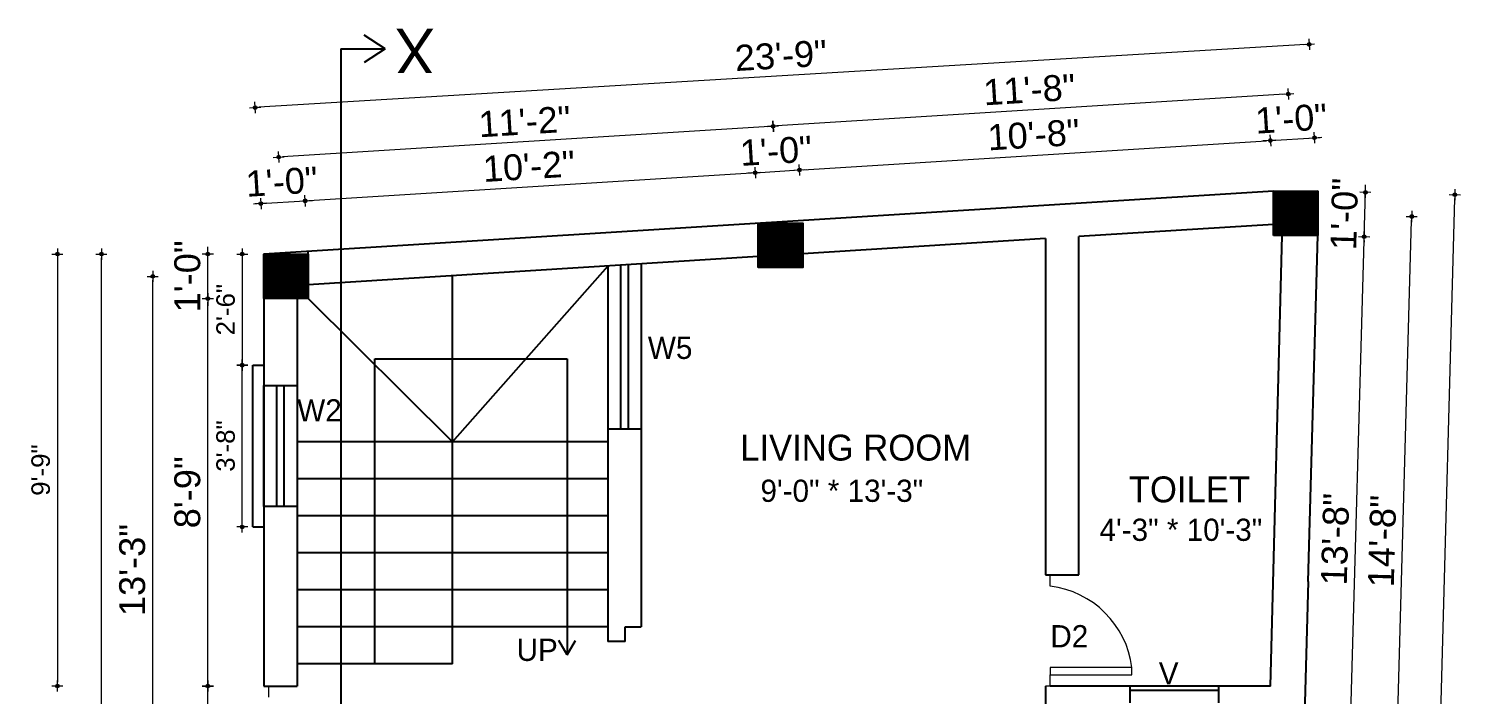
# Model space of a CAD drawing. Header units: inches. Extents: x 10143 to 33197, y -150 to 3760.
# Drawn here: x 24328.6 to 24715.6, y 1757.2 to 1937 of the extents above; entities that cross this region are included whole.
import ezdxf
from ezdxf.enums import TextEntityAlignment as Align

# ---------------------------------------------------------------- set-up
doc = ezdxf.new("R2010")
doc.units = ezdxf.units.IN
doc.header["$LTSCALE"] = 0.5
doc.header["$MEASUREMENT"] = 0
doc.header["$PDMODE"] = 66
for name, color, linetype, lineweight in [('0.13', 2, 'Continuous', 13), ('DW TEXT', 92, 'Continuous', 15), ('ELEVATION', 85, 'Continuous', 9), ('hatch', 9, 'Continuous', 0), ('Toilet', 7, 'Continuous', 25)]:
    doc.layers.add(name, color=color, linetype=linetype, lineweight=lineweight)
doc.styles.add('CEN', font='GOTHIC.TTF')
doc.styles.get("Standard").update_dxf_attribs({"font": 'arial.ttf'})
doc.dimstyles.new('S8', dxfattribs={"dimtxt": 5, "dimasz": 1, "dimexe": 6, "dimexo": 18, "dimgap": 1.9375, "dimtad": 1, "dimdec": 0, "dimzin": 3, "dimdsep": 46, "dimlunit": 4, "dimtxsty": 'Standard', "dimblk": 'dot 2', "dimcen": 12, "dimse1": 1, "dimse2": 1, "dimclrd": 1, "dimclre": 1, "dimclrt": 256, "dimadec": 0, "dimazin": 0, "dimtfac": 0.75, "dimtdec": 0, "dimtix": 1, "dimtmove": 1, "dimatfit": 3, "dimldrblk": 'DOT', "dimfxl": 1, "dimtolj": 1, "dimtzin": 0, "dimlwd": 9, "dimlwe": 9, "dimarcsym": 0})
pattern_1 = [(135, (24651.0939, -1856.22724), (-0.0883883476, -0.0883883476), [])]

# ---------------------------------------------------------------- blocks, each defined once
blk = doc.blocks.new('dot1')
at = {"layer": 'hatch'}
h = blk.add_hatch(color=256, dxfattribs=at)
edge = h.paths.add_edge_path()
edge.add_arc((0, 0), 1, 0, 360)
for p, q in [((3, 0), (-3, 0)), ((0, 3), (0, -3))]:
    blk.add_line(p, q, dxfattribs=at)
blk.add_circle((0, 0), 1, dxfattribs=at)
blk = doc.blocks.new('dot 2')
at = {"layer": 'hatch', "xscale": 0.5, "yscale": 0.5, "zscale": 0.5}
blk.add_blockref('dot1', (0, 0), dxfattribs=at)
blk = doc.blocks.new('*D1580')
at = {"layer": 'Defpoints', "color": 0, "transparency": 16777216}
for p in [(24377.08, 1759.41), (24392.24, 1759.41), (24392.24, 1717.41)]:
    blk.add_point(p, dxfattribs=at)
at = {"layer": 'Toilet', "color": 1, "lineweight": 9, "transparency": 16777216}
blk.add_line((24377.08, 1718.41), (24377.08, 1758.41), dxfattribs=at)
for p, rotation in [((24377.08, 1759.41), 90), ((24377.08, 1717.41), 270)]:
    blk.add_blockref('dot 2', p, dxfattribs=dict(at, rotation=rotation))
at = {"layer": 'Toilet', "transparency": 16777216, "insert": (24371.57, 1738.41), "char_height": 7, "attachment_point": 5, "rotation": 90}
blk.add_mtext('\\A1;3\'-6"', dxfattribs=at)
blk = doc.blocks.new('_Dot')
at = {"color": 0, "linetype": 'ByBlock', "lineweight": -2}
blk.add_line((-0.5, 0), (-1, 0), dxfattribs=at)
at = {"color": 0, "linetype": 'ByBlock', "const_width": 0.5}
blk.add_lwpolyline([(-0.25, 0, 1), (0.25, 0, 1)], format="xyb", close=True, dxfattribs=at)
blk = doc.blocks.new('*D1581')
at = {"layer": 'Defpoints', "color": 0, "transparency": 16777216}
for p in [(24377.08, 1864.09), (24392.24, 1864.09), (24392.24, 1759.41)]:
    blk.add_point(p, dxfattribs=at)
at = {"layer": 'Toilet', "color": 1, "lineweight": 9, "transparency": 16777216}
blk.add_line((24377.08, 1760.41), (24377.08, 1863.09), dxfattribs=at)
for p, rotation in [((24377.08, 1864.09), 90), ((24377.08, 1759.41), 270)]:
    blk.add_blockref('dot 2', p, dxfattribs=dict(at, rotation=rotation))
at = {"layer": 'Toilet', "transparency": 16777216, "insert": (24371.57, 1811.75), "char_height": 7, "attachment_point": 5, "rotation": 90}
blk.add_mtext('\\A1;8\'-9"', dxfattribs=at)
blk = doc.blocks.new('*D1582')
at = {"layer": 'Defpoints', "color": 0, "transparency": 16777216}
for p in [(24377.08, 1876.09), (24392.24, 1876.09), (24392.24, 1864.09)]:
    blk.add_point(p, dxfattribs=at)
at = {"layer": 'Toilet', "color": 1, "lineweight": 9, "transparency": 16777216}
for p, q in [((24377.08, 1877.09), (24377.08, 1878.09)), ((24377.08, 1864.09), (24377.08, 1876.09)), ((24377.08, 1863.09), (24377.08, 1862.09))]:
    blk.add_line(p, q, dxfattribs=at)
for p, rotation in [((24377.08, 1876.09), 270), ((24377.08, 1864.09), 90)]:
    blk.add_blockref('dot 2', p, dxfattribs=dict(at, rotation=rotation))
at = {"layer": 'Toilet', "transparency": 16777216, "insert": (24371.57, 1870.09), "char_height": 7, "attachment_point": 5, "rotation": 90}
blk.add_mtext('\\A1;1\'-0"', dxfattribs=at)
blk = doc.blocks.new('*D1584')
at = {"layer": 'Defpoints', "color": 0, "transparency": 16777216}
for p in [(24362.18, 1870.09), (24398.24, 1870.09), (24398.24, 1711.41)]:
    blk.add_point(p, dxfattribs=at)
at = {"layer": 'Toilet', "color": 1, "lineweight": 9, "transparency": 16777216}
blk.add_line((24362.18, 1712.41), (24362.18, 1869.09), dxfattribs=at)
for p, rotation in [((24362.18, 1870.09), 90), ((24362.18, 1711.41), 270)]:
    blk.add_blockref('dot 2', p, dxfattribs=dict(at, rotation=rotation))
at = {"layer": 'Toilet', "transparency": 16777216, "insert": (24356.67, 1790.75), "char_height": 7, "attachment_point": 5, "rotation": 90}
blk.add_mtext('\\A1;13\'-3"', dxfattribs=at)
blk = doc.blocks.new('*D1585')
at = {"layer": 'Defpoints', "color": 0, "transparency": 16777216}
for p in [(24348.3, 1876.09), (24392.24, 1876.09), (24392.24, 1529.92)]:
    blk.add_point(p, dxfattribs=at)
at = {"layer": 'Toilet', "color": 1, "lineweight": 9, "transparency": 16777216}
blk.add_line((24348.3, 1530.92), (24348.3, 1875.09), dxfattribs=at)
for p, rotation in [((24348.3, 1876.09), 90), ((24348.3, 1529.92), 270)]:
    blk.add_blockref('dot 2', p, dxfattribs=dict(at, rotation=rotation))
at = {"layer": 'Toilet', "transparency": 16777216, "insert": (24342.79, 1703), "char_height": 7, "attachment_point": 5, "rotation": 90}
blk.add_mtext('\\A1;28\'-10"', dxfattribs=at)
blk = doc.blocks.new('*D1595')
at = {"layer": 'Defpoints', "color": 0, "transparency": 16777216}
for p in [(24671.12, 1887.14), (24702.5, 1886.26), (24666.19, 1711.41)]:
    blk.add_point(p, dxfattribs=at)
at = {"layer": 'Toilet', "color": 1, "lineweight": 9, "transparency": 16777216}
blk.add_line((24697.6, 1711.53), (24702.47, 1885.26), dxfattribs=at)
for p, rotation in [((24702.5, 1886.26), 88.3940478382136), ((24697.57, 1710.53), 268.3940478382136)]:
    blk.add_blockref('dot 2', p, dxfattribs=dict(at, rotation=rotation))
at = {"layer": 'Toilet', "transparency": 16777216, "insert": (24694.53, 1798.55), "char_height": 7, "attachment_point": 5, "rotation": 88.394}
blk.add_mtext('\\A1;14\'-8"', dxfattribs=at)
blk = doc.blocks.new('*D1598')
at = {"layer": 'Defpoints', "color": 0, "transparency": 16777216}
for p in [(24677.12, 1881.14), (24689.63, 1880.79), (24672.19, 1717.41)]:
    blk.add_point(p, dxfattribs=at)
at = {"layer": 'Toilet', "color": 1, "lineweight": 9, "transparency": 16777216}
blk.add_line((24685.07, 1718.05), (24689.6, 1879.79), dxfattribs=at)
for p, rotation in [((24689.63, 1880.79), 88.3940478382136), ((24685.04, 1717.05), 268.3940478382136)]:
    blk.add_blockref('dot 2', p, dxfattribs=dict(at, rotation=rotation))
at = {"layer": 'Toilet', "transparency": 16777216, "insert": (24681.82, 1799.07), "char_height": 7, "attachment_point": 5, "rotation": 88.394}
blk.add_mtext('\\A1;13\'-8"', dxfattribs=at)
blk = doc.blocks.new('*D1599')
at = {"layer": 'Defpoints', "color": 0, "transparency": 16777216}
for p in [(24677.12, 1893.14), (24689.97, 1892.78), (24677.12, 1881.14)]:
    blk.add_point(p, dxfattribs=at)
at = {"layer": 'Toilet', "color": 1, "lineweight": 9, "transparency": 16777216}
for p, q in [((24689.63, 1880.79), (24689.97, 1892.78)), ((24689.99, 1893.78), (24690.02, 1894.78)), ((24689.6, 1879.79), (24689.57, 1878.79))]:
    blk.add_line(p, q, dxfattribs=at)
for p, rotation in [((24689.97, 1892.78), 268.3940478382136), ((24689.63, 1880.79), 88.39404783821358)]:
    blk.add_blockref('dot 2', p, dxfattribs=dict(at, rotation=rotation))
at = {"layer": 'Toilet', "transparency": 16777216, "insert": (24684.29, 1886.94), "char_height": 7, "attachment_point": 5, "rotation": 88.394}
blk.add_mtext('\\A1;1\'-0"', dxfattribs=at)
blk = doc.blocks.new('*D1600')
at = {"layer": 'Defpoints', "color": 0, "transparency": 16777216}
for p in [(24677.12, 1893.14), (24714.14, 1892.14), (24668.15, 1561.05)]:
    blk.add_point(p, dxfattribs=at)
at = {"layer": 'Toilet', "color": 1, "lineweight": 9, "transparency": 16777216}
blk.add_line((24705.19, 1561.04), (24714.11, 1891.14), dxfattribs=at)
for p, rotation in [((24714.14, 1892.14), 88.45204859075596), ((24705.16, 1560.04), 268.452048590756)]:
    blk.add_blockref('dot 2', p, dxfattribs=dict(at, rotation=rotation))
at = {"layer": 'Toilet', "transparency": 16777216, "insert": (24704.14, 1726.24), "char_height": 7, "attachment_point": 5, "rotation": 88.452}
blk.add_mtext('\\A1;27\'-8"', dxfattribs=at)
blk = doc.blocks.new('*D1601')
at = {"layer": 'Defpoints', "color": 0, "transparency": 16777216}
for p in [(24403.39, 1890.49), (24392.24, 1876.09), (24404.24, 1876.84)]:
    blk.add_point(p, dxfattribs=at)
at = {"layer": 'Toilet', "color": 1, "lineweight": 9, "transparency": 16777216}
for p, q in [((24390.39, 1889.68), (24389.4, 1889.62)), ((24391.39, 1889.74), (24403.39, 1890.49)), ((24404.39, 1890.55), (24405.39, 1890.61))]:
    blk.add_line(p, q, dxfattribs=at)
for p, rotation in [((24391.39, 1889.74), 3.575827605927389), ((24403.39, 1890.49), 183.5758276059273)]:
    blk.add_blockref('dot 2', p, dxfattribs=dict(at, rotation=rotation))
at = {"layer": 'Toilet', "transparency": 16777216, "insert": (24397.05, 1895.62), "char_height": 7, "attachment_point": 5, "rotation": 3.5758}
blk.add_mtext('\\A1;1\'-0"', dxfattribs=at)
blk = doc.blocks.new('*D1602')
at = {"layer": 'Defpoints', "color": 0, "transparency": 16777216}
for p in [(24525.01, 1898.09), (24525.87, 1884.44), (24404.24, 1876.84)]:
    blk.add_point(p, dxfattribs=at)
at = {"layer": 'Toilet', "color": 1, "lineweight": 9, "transparency": 16777216}
blk.add_line((24404.39, 1890.55), (24524.02, 1898.03), dxfattribs=at)
for p, rotation in [((24525.01, 1898.09), 3.575827605924973), ((24403.39, 1890.49), 183.575827605925)]:
    blk.add_blockref('dot 2', p, dxfattribs=dict(at, rotation=rotation))
at = {"layer": 'Toilet', "transparency": 16777216, "insert": (24463.86, 1899.79), "char_height": 7, "attachment_point": 5, "rotation": 3.5758}
blk.add_mtext('\\A1;10\'-2"', dxfattribs=at)
blk = doc.blocks.new('*D1603')
at = {"layer": 'Defpoints', "color": 0, "transparency": 16777216}
for p in [(24536.97, 1898.84), (24525.87, 1884.44), (24537.87, 1884.44)]:
    blk.add_point(p, dxfattribs=at)
at = {"layer": 'Toilet', "color": 1, "lineweight": 9, "transparency": 16777216}
for p, q in [((24524.02, 1898.03), (24523.02, 1897.97)), ((24525.01, 1898.09), (24536.97, 1898.84)), ((24537.97, 1898.9), (24538.96, 1898.96))]:
    blk.add_line(p, q, dxfattribs=at)
for p, rotation in [((24536.97, 1898.84), 183.5758276059249), ((24525.01, 1898.09), 3.575827605924911)]:
    blk.add_blockref('dot 2', p, dxfattribs=dict(at, rotation=rotation))
at = {"layer": 'Toilet', "transparency": 16777216, "insert": (24530.65, 1903.96), "char_height": 7, "attachment_point": 5, "rotation": 3.5758}
blk.add_mtext('\\A1;1\'-0"', dxfattribs=at)
blk = doc.blocks.new('*D1604')
at = {"layer": 'Defpoints', "color": 0, "transparency": 16777216}
for p in [(24664.27, 1906.79), (24665.12, 1893.14), (24537.87, 1884.44)]:
    blk.add_point(p, dxfattribs=at)
at = {"layer": 'Toilet', "color": 1, "lineweight": 9, "transparency": 16777216}
blk.add_line((24537.97, 1898.9), (24663.27, 1906.73), dxfattribs=at)
for p, rotation in [((24664.27, 1906.79), 3.575827605924973), ((24536.97, 1898.84), 183.575827605925)]:
    blk.add_blockref('dot 2', p, dxfattribs=dict(at, rotation=rotation))
at = {"layer": 'Toilet', "transparency": 16777216, "insert": (24600.27, 1908.32), "char_height": 7, "attachment_point": 5, "rotation": 3.5758}
blk.add_mtext('\\A1;10\'-8"', dxfattribs=at)
blk = doc.blocks.new('*D1605')
at = {"layer": 'Defpoints', "color": 0, "transparency": 16777216}
for p in [(24676.22, 1907.54), (24665.12, 1893.14), (24677.12, 1893.14)]:
    blk.add_point(p, dxfattribs=at)
at = {"layer": 'Toilet', "color": 1, "lineweight": 9, "transparency": 16777216}
for p, q in [((24663.27, 1906.73), (24662.27, 1906.67)), ((24664.27, 1906.79), (24676.22, 1907.54)), ((24677.22, 1907.6), (24678.22, 1907.66))]:
    blk.add_line(p, q, dxfattribs=at)
for p, rotation in [((24664.27, 1906.79), 3.57582760592499), ((24676.22, 1907.54), 183.575827605925)]:
    blk.add_blockref('dot 2', p, dxfattribs=dict(at, rotation=rotation))
at = {"layer": 'Toilet', "transparency": 16777216, "insert": (24669.9, 1912.67), "char_height": 7, "attachment_point": 5, "rotation": 3.5758}
blk.add_mtext('\\A1;1\'-0"', dxfattribs=at)
blk = doc.blocks.new('*D1606')
at = {"layer": 'Defpoints', "color": 0, "transparency": 16777216}
for p in [(24529.85, 1910.65), (24671.12, 1887.14), (24531.87, 1878.44)]:
    blk.add_point(p, dxfattribs=at)
at = {"layer": 'Toilet', "color": 1, "lineweight": 9, "transparency": 16777216}
blk.add_line((24668.11, 1919.29), (24530.85, 1910.71), dxfattribs=at)
for p, rotation in [((24669.11, 1919.35), 3.575843646370442), ((24529.85, 1910.65), 183.5758436463704)]:
    blk.add_blockref('dot 2', p, dxfattribs=dict(at, rotation=rotation))
at = {"layer": 'Toilet', "transparency": 16777216, "insert": (24599.14, 1920.5), "char_height": 7, "attachment_point": 5, "rotation": 3.5758}
blk.add_mtext('\\A1;11\'-8"', dxfattribs=at)
blk = doc.blocks.new('*D1607')
at = {"layer": 'Defpoints', "color": 0, "transparency": 16777216}
for p in [(24396.23, 1902.3), (24531.87, 1878.44), (24398.24, 1870.09)]:
    blk.add_point(p, dxfattribs=at)
at = {"layer": 'Toilet', "color": 1, "lineweight": 9, "transparency": 16777216}
blk.add_line((24528.86, 1910.59), (24397.23, 1902.36), dxfattribs=at)
for p, rotation in [((24529.85, 1910.65), 3.575843646351178), ((24396.23, 1902.3), 183.5758436463512)]:
    blk.add_blockref('dot 2', p, dxfattribs=dict(at, rotation=rotation))
at = {"layer": 'Toilet', "transparency": 16777216, "insert": (24462.7, 1911.92), "char_height": 7, "attachment_point": 5, "rotation": 3.5758}
blk.add_mtext('\\A1;11\'-2"', dxfattribs=at)
blk = doc.blocks.new('*D1608')
at = {"layer": 'Defpoints', "color": 0, "transparency": 16777216}
for p in [(24389.87, 1915.7), (24677.12, 1893.14), (24392.24, 1876.09)]:
    blk.add_point(p, dxfattribs=at)
at = {"layer": 'Toilet', "color": 1, "lineweight": 9, "transparency": 16777216}
blk.add_line((24673.75, 1932.69), (24390.87, 1915.76), dxfattribs=at)
for p, rotation in [((24674.75, 1932.75), 3.425574687814992), ((24389.87, 1915.7), 183.425574687815)]:
    blk.add_blockref('dot 2', p, dxfattribs=dict(at, rotation=rotation))
at = {"layer": 'Toilet', "transparency": 16777216, "insert": (24531.98, 1929.73), "char_height": 7, "attachment_point": 5, "rotation": 3.4256}
blk.add_mtext('\\A1;23\'-9"', dxfattribs=at)
blk = doc.blocks.new('*D1609')
at = {"layer": 'Defpoints', "color": 0, "transparency": 16777216}
for p in [(24392.24, 1876.09), (24386.39, 1846.09), (24392.24, 1846.09)]:
    blk.add_point(p, dxfattribs=at)
at = {"layer": 'Toilet', "color": 1, "lineweight": 9, "transparency": 16777216}
blk.add_line((24386.39, 1875.09), (24386.39, 1847.09), dxfattribs=at)
for p, rotation in [((24386.39, 1876.09), 90), ((24386.39, 1846.09), 270)]:
    blk.add_blockref('dot 2', p, dxfattribs=dict(at, rotation=rotation))
at = {"layer": 'Toilet', "transparency": 16777216, "insert": (24381.9, 1861.09), "char_height": 5, "attachment_point": 5, "rotation": 90}
blk.add_mtext('\\A1;2\'-6"', dxfattribs=at)
blk = doc.blocks.new('*D1610')
at = {"layer": 'Defpoints', "color": 0, "transparency": 16777216}
for p in [(24386.39, 1846.09), (24389.24, 1846.09), (24389.24, 1802.41)]:
    blk.add_point(p, dxfattribs=at)
at = {"layer": 'Toilet', "color": 1, "lineweight": 9, "transparency": 16777216}
blk.add_line((24386.39, 1803.41), (24386.39, 1845.09), dxfattribs=at)
for p, rotation in [((24386.39, 1846.09), 90), ((24386.39, 1802.41), 270)]:
    blk.add_blockref('dot 2', p, dxfattribs=dict(at, rotation=rotation))
at = {"layer": 'Toilet', "transparency": 16777216, "insert": (24381.9, 1824.25), "char_height": 5, "attachment_point": 5, "rotation": 90}
blk.add_mtext('\\A1;3\'-8"', dxfattribs=at)
blk = doc.blocks.new('*D1611')
at = {"layer": 'Defpoints', "color": 0, "transparency": 16777216}
for p in [(24392.24, 1876.09), (24336.41, 1759.41), (24392.24, 1759.41)]:
    blk.add_point(p, dxfattribs=at)
at = {"layer": 'Toilet', "color": 1, "lineweight": 9, "transparency": 16777216}
blk.add_line((24336.41, 1875.09), (24336.41, 1760.41), dxfattribs=at)
for p, rotation in [((24336.41, 1876.09), 90), ((24336.41, 1759.41), 270)]:
    blk.add_blockref('dot 2', p, dxfattribs=dict(at, rotation=rotation))
at = {"layer": 'Toilet', "transparency": 16777216, "insert": (24331.92, 1817.75), "char_height": 5, "attachment_point": 5, "rotation": 90}
blk.add_mtext('\\A1;9\'-9"', dxfattribs=at)

msp = doc.modelspace()

# ---------------------------------------------------------------- hatches: boundary and pattern name
at = {"layer": 'Toilet'}
h = msp.add_hatch(dxfattribs=at)
h.set_pattern_fill('ANSI31', color=256, angle=90)
h.set_pattern_definition(pattern_1)
h.paths.add_polyline_path([(24677.12, 1893.14), (24665.12, 1893.14), (24665.12, 1893.14), (24665.12, 1881.14), (24677.12, 1881.14)])
h = msp.add_hatch(dxfattribs=at)
h.set_pattern_fill('ANSI31', color=256, angle=90)
h.set_pattern_definition(pattern_1)
h.paths.add_polyline_path([(24404.24, 1541.92), (24392.24, 1541.92), (24392.24, 1529.92), (24404.24, 1529.92)])
h.paths.add_polyline_path([(24404.24, 1717.41), (24392.24, 1717.41), (24392.24, 1705.41), (24404.24, 1705.41)])
h.paths.add_polyline_path([(24404.24, 1876.09), (24392.24, 1876.09), (24392.24, 1864.09), (24404.24, 1864.09)])
h.paths.add_polyline_path([(24537.87, 1884.44), (24525.87, 1884.44), (24525.87, 1872.44), (24537.87, 1872.44)])
h.paths.add_polyline_path([(24672.19, 1717.41), (24660.19, 1717.41), (24660.19, 1705.41), (24672.19, 1705.41)])
h.paths.add_polyline_path([(24656.15, 1561.05), (24668.15, 1561.05), (24668.15, 1573.05), (24656.15, 1573.05)])
h.paths.add_polyline_path([(24537.87, 1557.68), (24525.87, 1557.68), (24525.87, 1545.68), (24537.87, 1545.68)])
h.paths.add_polyline_path([(24525.87, 1705.41), (24537.87, 1705.41), (24537.87, 1717.41), (24525.87, 1717.41)])

# ---------------------------------------------------------------- linework, layer by layer
at = {"layer": '0.13', "color": 0, "ltscale": 0.5}
for p, q in [((24607.54, 1789.41), (24603.54, 1789.41)), ((24396.24, 1759.41), (24392.24, 1759.41)), ((24607.54, 1759.41), (24603.54, 1759.41))]:
    msp.add_line(p, q, dxfattribs=at)
at = {"layer": 'ELEVATION', "color": 146, "ltscale": 0.25, "true_color": 0x105689}
for p, q in [((24604.78, 1786.41), (24604.78, 1789.41)), ((24626.87, 1764.41), (24604.78, 1764.41)), ((24604.78, 1764.41), (24604.78, 1762.41)), ((24604.78, 1759.41), (24604.78, 1762.41)), ((24604.78, 1762.41), (24626.87, 1762.41)), ((24626.87, 1762.41), (24626.87, 1764.41)), ((24393.49, 1759.41), (24393.49, 1756.41))]:
    msp.add_line(p, q, dxfattribs=at)
msp.add_arc((24601.6, 1761.13), 25.48, 7.3965, 82.8417, dxfattribs=at)
at = {"layer": 'Toilet'}
for p, q in [((24425, 1931.58), (24419.33, 1935.28)), ((24413, 1931.58), (24413, 1472.54)), ((24413, 1931.58), (24425, 1931.58)), ((24425, 1931.58), (24419.33, 1927.88)), ((24665.12, 1893.14), (24392.24, 1876.09)), ((24665.12, 1884.12), (24612.54, 1880.84)), ((24612.54, 1789.41), (24612.54, 1880.84)), ((24664.33, 1759.41), (24667.51, 1881.14)), ((24674.5, 1787.68), (24677.12, 1881.14)), ((24603.54, 1880.28), (24537.87, 1876.17)), ((24603.54, 1880.28), (24603.54, 1789.41)), ((24392.24, 1876.09), (24392.24, 1759.41)), ((24404.24, 1876.09), (24404.24, 1876.84)), ((24525.87, 1875.42), (24404.24, 1867.82)), ((24488.74, 1828.88), (24488.74, 1873.07)), ((24490.74, 1828.88), (24490.74, 1873.26)), ((24494.24, 1873.45), (24494.24, 1775.41)), ((24443.24, 1825.41), (24485.24, 1872.88)), ((24443.24, 1825.41), (24443.24, 1870.26)), ((24485.24, 1872.88), (24485.24, 1771.41)), ((24401.24, 1864.09), (24401.24, 1759.41)), ((24443.24, 1825.41), (24404.24, 1864.09)), ((24389.24, 1802.41), (24389.24, 1846.09)), ((24389.24, 1846.09), (24392.24, 1846.09)), ((24422.24, 1765.41), (24422.24, 1847.83)), ((24422.24, 1847.83), (24474.24, 1847.83)), ((24474.24, 1847.83), (24474.24, 1767.8)), ((24392.24, 1807.91), (24392.24, 1840.59)), ((24392.24, 1840.59), (24401.24, 1840.59)), ((24395.74, 1807.91), (24395.74, 1840.59)), ((24397.74, 1807.91), (24397.74, 1840.59)), ((24485.24, 1828.88), (24494.24, 1828.88)), ((24443.24, 1825.41), (24401.24, 1825.41)), ((24443.24, 1765.41), (24443.24, 1825.41)), ((24485.24, 1825.41), (24443.24, 1825.41)), ((24443.24, 1765.41), (24443.24, 1825.41)), ((24443.24, 1815.41), (24401.24, 1815.41)), ((24485.24, 1815.41), (24443.24, 1815.41)), ((24401.24, 1807.91), (24392.24, 1807.91)), ((24443.24, 1805.41), (24401.24, 1805.41)), ((24485.24, 1805.41), (24443.24, 1805.41)), ((24389.24, 1802.41), (24392.24, 1802.41)), ((24443.24, 1795.41), (24401.24, 1795.41)), ((24485.24, 1795.41), (24443.24, 1795.41)), ((24603.54, 1789.41), (24612.54, 1789.41)), ((24443.24, 1785.41), (24401.24, 1785.41)), ((24485.24, 1785.41), (24443.24, 1785.41)), ((24674.5, 1787.68), (24672.82, 1727.68)), ((24443.24, 1775.41), (24401.24, 1775.41)), ((24485.24, 1775.41), (24443.24, 1775.41)), ((24489.87, 1775.41), (24494.24, 1775.41)), ((24489.87, 1771.41), (24489.87, 1775.41)), ((24474.24, 1767.8), (24471.99, 1771.68)), ((24474.24, 1767.8), (24476.5, 1771.68)), ((24489.87, 1771.41), (24485.24, 1771.41)), ((24443.24, 1765.41), (24401.24, 1765.41)), ((24392.24, 1759.41), (24401.24, 1759.41)), ((24603.54, 1759.41), (24603.54, 1717.41)), ((24664.33, 1759.41), (24604.78, 1759.41)), ((24626.38, 1754.91), (24626.38, 1759.41)), ((24650.38, 1758.16), (24626.38, 1758.16)), ((24650.38, 1754.91), (24650.38, 1759.41))]:
    msp.add_line(p, q, dxfattribs=at)
for points in [[(24665.12, 1881.14), (24665.12, 1893.14), (24677.12, 1893.14), (24677.12, 1881.14)], [(24525.87, 1872.44), (24525.87, 1884.44), (24537.87, 1884.44), (24537.87, 1872.44)], [(24392.24, 1864.09), (24392.24, 1876.09), (24404.24, 1876.09), (24404.24, 1864.09)]]:
    msp.add_lwpolyline(points, close=True, dxfattribs=at)

# ---------------------------------------------------------------- texts
at = {"layer": 'DW TEXT', "ltscale": 0.13, "style": 'CEN'}
msp.add_text('X', height=12, rotation=180, dxfattribs=at).set_placement((24433.05, 1931.01), align=Align.MIDDLE_CENTER)
for s, height, p in [('W5', 6, (24502.04, 1850.78)), ('W2', 6, (24407.26, 1833.88)), ('LIVING ROOM ', 7, (24553.47, 1823.82)), ('9\'-0" * 13\'-3"', 6, (24548.45, 1812.16)), ('TOILET', 7, (24642.4, 1812.53)), ('4\'-3" * 10\'-3"', 6, (24640.1, 1801.62)), ('D2', 6, (24609.93, 1772.86)), ('UP', 6, (24466.1, 1769.19)), ('V', 6, (24636.79, 1762.83))]:
    msp.add_text(s, height=height, dxfattribs=at).set_placement(p, align=Align.MIDDLE_CENTER)

# ---------------------------------------------------------------- dimensions: what is measured, and where the dimension line sits
at = {"layer": 'Toilet'}
for p1, p2, distance, picture, middle in [((24677.12, 1893.14), (24392.24, 1876.09), -39.68, '*D1608', (24531.98, 1929.73)), ((24671.12, 1887.14), (24531.87, 1878.44), -32.27, '*D1606', (24599.14, 1920.5)), ((24392.24, 1876.09), (24404.24, 1876.84), 13.68, '*D1601', (24397.05, 1895.62)), ((24668.15, 1561.05), (24677.12, 1893.14), -37.03, '*D1600', (24704.14, 1726.24))]:
    dim = msp.add_aligned_dim(p1=p1, p2=p2, distance=distance, dimstyle='S8', override={"dimtxt": 7, "dimfxl": 2, "dimfxlon": 1, "dimarcsym": 1}, dxfattribs=at)
    dim.commit()
    dim.dimension.update_dxf_attribs({"geometry": picture, "text_midpoint": middle})
for base, p1, p2, angle, override, picture, middle in [((24396.23, 1902.3), (24531.87, 1878.44), (24398.24, 1870.09), 3.5758, {"dimtxt": 7, "dimfxl": 2, "dimfxlon": 1, "dimarcsym": 1}, '*D1607', (24462.7, 1911.92)), ((24676.22, 1907.54), (24665.12, 1893.14), (24677.12, 1893.14), 183.5758, {"dimtxt": 7, "dimfxl": 2, "dimfxlon": 1, "dimarcsym": 1}, '*D1605', (24669.9, 1912.67)), ((24664.27, 1906.79), (24537.87, 1884.44), (24665.12, 1893.14), 183.5758, {"dimtxt": 7, "dimfxl": 2, "dimfxlon": 1, "dimarcsym": 1}, '*D1604', (24600.27, 1908.32)), ((24536.97, 1898.84), (24525.87, 1884.44), (24537.87, 1884.44), 183.5758, {"dimtxt": 7, "dimfxl": 2, "dimfxlon": 1, "dimarcsym": 1}, '*D1603', (24530.65, 1903.96)), ((24525.01, 1898.09), (24404.24, 1876.84), (24525.87, 1884.44), 183.5758, {"dimtxt": 7, "dimfxl": 2, "dimfxlon": 1, "dimarcsym": 1}, '*D1602', (24463.86, 1899.79)), ((24689.97, 1892.78), (24677.12, 1881.14), (24677.12, 1893.14), 268.394, {"dimtxt": 7, "dimfxl": 2, "dimfxlon": 1, "dimarcsym": 1}, '*D1599', (24684.29, 1886.94)), ((24702.5, 1886.26), (24666.19, 1711.41), (24671.12, 1887.14), 268.394, {"dimtxt": 7, "dimfxl": 2, "dimfxlon": 1, "dimarcsym": 1}, '*D1595', (24694.53, 1798.55)), ((24689.63, 1880.79), (24672.19, 1717.41), (24677.12, 1881.14), 268.394, {"dimtxt": 7, "dimfxl": 2, "dimfxlon": 1, "dimarcsym": 1}, '*D1598', (24681.82, 1799.07)), ((24336.41, 1759.41), (24392.24, 1876.09), (24392.24, 1759.41), 90, {"dimfxl": 2, "dimfxlon": 1, "dimarcsym": 1}, '*D1611', (24331.92, 1817.75)), ((24348.3, 1876.09), (24392.24, 1529.92), (24392.24, 1876.09), 90, {"dimtxt": 7, "dimfxl": 2, "dimfxlon": 1, "dimarcsym": 1}, '*D1585', (24342.79, 1703)), ((24377.08, 1876.09), (24392.24, 1864.09), (24392.24, 1876.09), 90, {"dimtxt": 7, "dimfxl": 2, "dimfxlon": 1, "dimarcsym": 1}, '*D1582', (24371.57, 1870.09)), ((24386.39, 1846.09), (24392.24, 1876.09), (24392.24, 1846.09), 90, {"dimfxl": 2, "dimfxlon": 1, "dimarcsym": 1}, '*D1609', (24381.9, 1861.09)), ((24362.18, 1870.09), (24398.24, 1711.41), (24398.24, 1870.09), 90, {"dimtxt": 7, "dimfxl": 2, "dimfxlon": 1, "dimarcsym": 1}, '*D1584', (24356.67, 1790.75)), ((24377.08, 1864.09), (24392.24, 1759.41), (24392.24, 1864.09), 90, {"dimtxt": 7, "dimfxl": 2, "dimfxlon": 1, "dimarcsym": 1}, '*D1581', (24371.57, 1811.75)), ((24386.39, 1846.09), (24389.24, 1802.41), (24389.24, 1846.09), 90, {"dimfxl": 2, "dimfxlon": 1, "dimarcsym": 1}, '*D1610', (24381.9, 1824.25)), ((24377.08, 1759.41), (24392.24, 1717.41), (24392.24, 1759.41), 90, {"dimtxt": 7, "dimfxl": 2, "dimfxlon": 1, "dimarcsym": 1}, '*D1580', (24371.57, 1738.41))]:
    dim = msp.add_linear_dim(base=base, p1=p1, p2=p2, angle=angle, dimstyle='S8', override=override, dxfattribs=at)
    dim.commit()
    dim.dimension.update_dxf_attribs({"geometry": picture, "text_midpoint": middle})

doc.saveas('drawing.dxf')
